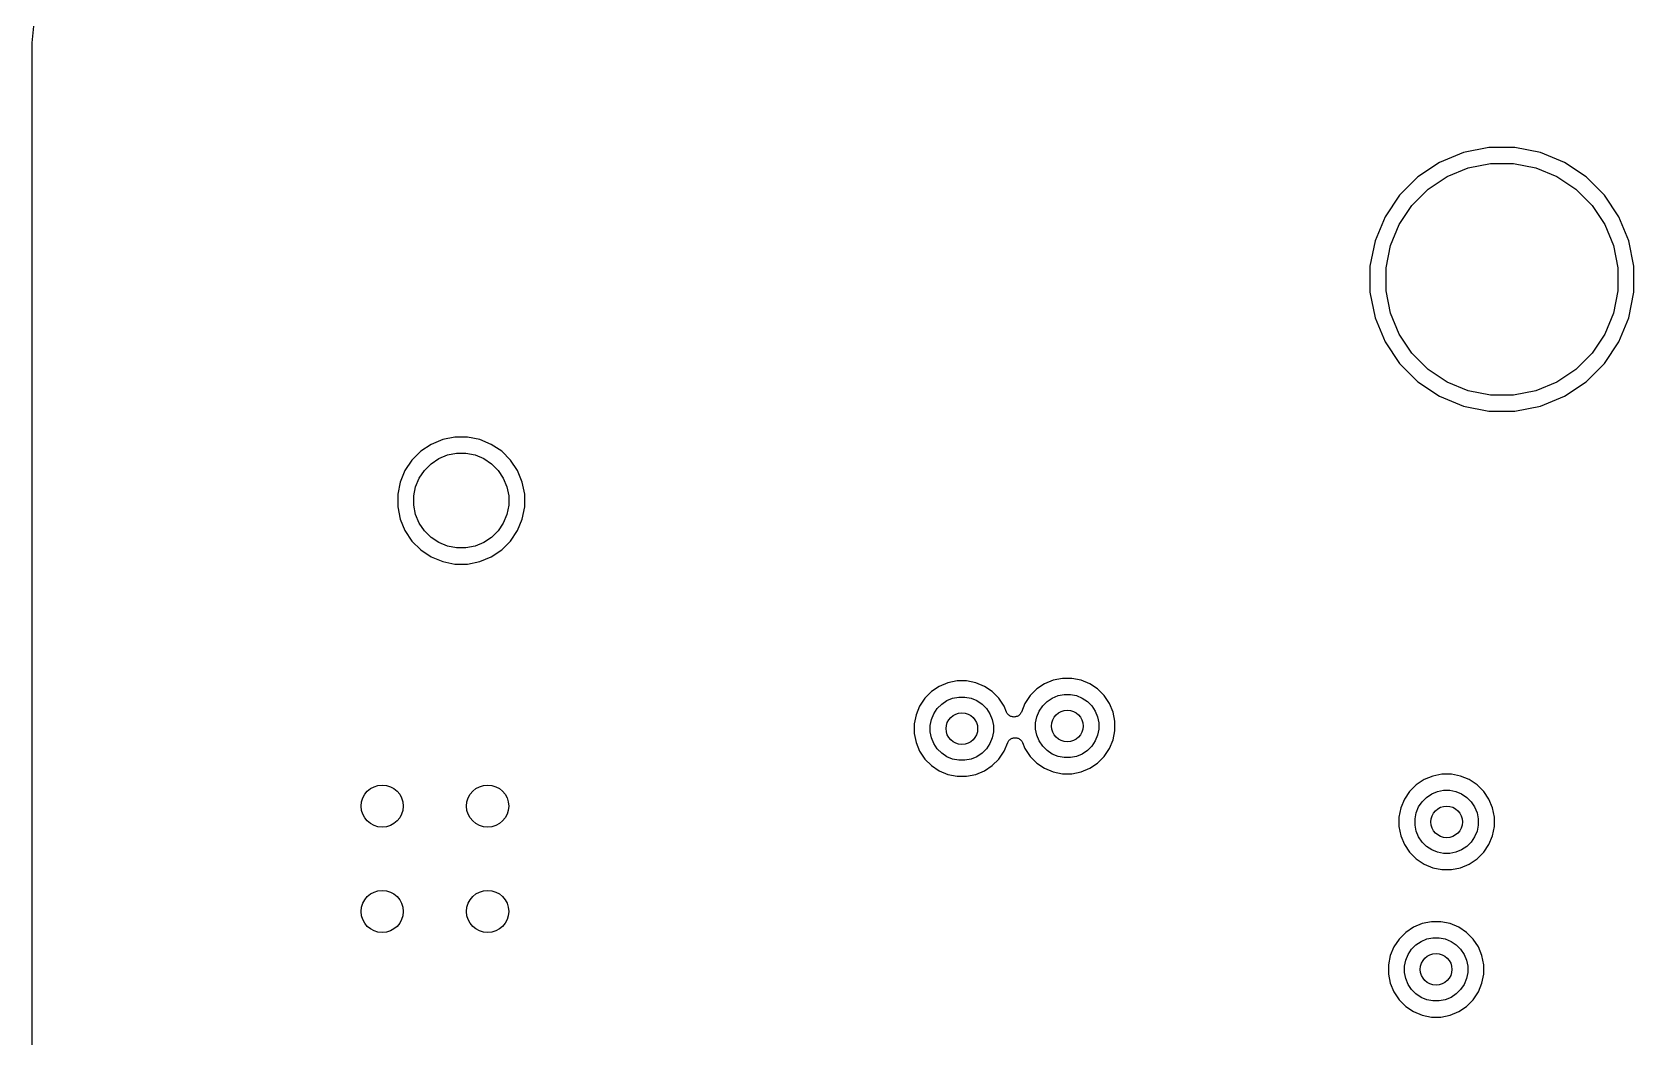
# Model space of a CAD drawing. Extents: x 0.48 to 2.43, y -7.79 to -4.85.
# Drawn here: x 0.479 to 1.078, y -7.419 to -7.043 of the extents above; entities that cross this region are included whole.
import ezdxf

# ---------------------------------------------------------------- set-up
doc = ezdxf.new("R2010")
doc.units = 0
doc.header["$MEASUREMENT"] = 0
doc.layers.add('BLACK', color=7, linetype='CONTINUOUS')

msp = doc.modelspace()

# ---------------------------------------------------------------- linework, layer by layer
at = {"layer": 'BLACK', "linetype": 'CONTINUOUS'}
for p, q in [((0.47944, -7.04744), (0.480046, -7.04125)), ((0.479425, -7.04769), (0.47944, -7.04757)), ((0.479425, -7.04773), (0.479425, -7.04769)), ((0.479425, -7.75565), (0.479425, -7.04773)), ((0.47944, -7.04757), (0.47944, -7.04744)), ((1.01416, -7.08841), (1.00519, -7.09213)), ((1.02369, -7.08652), (1.01416, -7.08841)), ((1.0334, -7.08652), (1.02369, -7.08652)), ((1.04293, -7.08841), (1.0334, -7.08652)), ((1.0519, -7.09213), (1.04293, -7.08841)), ((1.00519, -7.09213), (0.997112, -7.09753)), ((1.00803, -7.09745), (1.01591, -7.09418)), ((1.01591, -7.09418), (1.02428, -7.09252)), ((1.02428, -7.09252), (1.03281, -7.09252)), ((1.03281, -7.09252), (1.04118, -7.09418)), ((1.04118, -7.09418), (1.04906, -7.09745)), ((1.05997, -7.09753), (1.0519, -7.09213)), ((0.997112, -7.09753), (0.990244, -7.1044)), ((0.994905, -7.10822), (1.00094, -7.10219)), ((1.00094, -7.10219), (1.00803, -7.09745)), ((1.04906, -7.09745), (1.05615, -7.10219)), ((1.05615, -7.10219), (1.06218, -7.10822)), ((1.06684, -7.1044), (1.05997, -7.09753)), ((0.990244, -7.1044), (0.984848, -7.11247)), ((0.990165, -7.11531), (0.994905, -7.10822)), ((1.06218, -7.10822), (1.06692, -7.11531)), ((1.07224, -7.11247), (1.06684, -7.1044)), ((0.984848, -7.11247), (0.981131, -7.12144)), ((1.07596, -7.12144), (1.07224, -7.11247)), ((0.986901, -7.12319), (0.990165, -7.11531)), ((1.06692, -7.11531), (1.07019, -7.12319)), ((0.981131, -7.12144), (0.979236, -7.13097)), ((0.985236, -7.13156), (0.986901, -7.12319)), ((1.07019, -7.12319), (1.07185, -7.13156)), ((1.07785, -7.13097), (1.07596, -7.12144)), ((0.979236, -7.13097), (0.979236, -7.14068)), ((0.985236, -7.14009), (0.985236, -7.13156)), ((1.07185, -7.13156), (1.07185, -7.14009)), ((1.07785, -7.14068), (1.07785, -7.13097)), ((0.979236, -7.14068), (0.981131, -7.15021)), ((0.986901, -7.14846), (0.985236, -7.14009)), ((1.07185, -7.14009), (1.07019, -7.14846)), ((1.07596, -7.15021), (1.07785, -7.14068)), ((0.981131, -7.15021), (0.984848, -7.15918)), ((0.990165, -7.15634), (0.986901, -7.14846)), ((1.07019, -7.14846), (1.06692, -7.15634)), ((1.07224, -7.15918), (1.07596, -7.15021)), ((0.994905, -7.16343), (0.990165, -7.15634)), ((1.06692, -7.15634), (1.06218, -7.16343)), ((0.984848, -7.15918), (0.990244, -7.16726)), ((1.06684, -7.16726), (1.07224, -7.15918)), ((0.990244, -7.16726), (0.997112, -7.17413)), ((1.00094, -7.16947), (0.994905, -7.16343)), ((1.06218, -7.16343), (1.05615, -7.16947)), ((1.05997, -7.17413), (1.06684, -7.16726)), ((0.997112, -7.17413), (1.00519, -7.17952)), ((1.00803, -7.1742), (1.00094, -7.16947)), ((1.01591, -7.17747), (1.00803, -7.1742)), ((1.04906, -7.1742), (1.04118, -7.17747)), ((1.05615, -7.16947), (1.04906, -7.1742)), ((1.0519, -7.17952), (1.05997, -7.17413)), ((1.00519, -7.17952), (1.01416, -7.18324)), ((1.02428, -7.17913), (1.01591, -7.17747)), ((1.03281, -7.17913), (1.02428, -7.17913)), ((1.04118, -7.17747), (1.03281, -7.17913)), ((1.04293, -7.18324), (1.0519, -7.17952)), ((1.01416, -7.18324), (1.02369, -7.18513)), ((1.02369, -7.18513), (1.0334, -7.18513)), ((1.0334, -7.18513), (1.04293, -7.18324)), ((0.62853, -7.19749), (0.624645, -7.20008)), ((0.632846, -7.1957), (0.62853, -7.19749)), ((0.637428, -7.19479), (0.632846, -7.1957)), ((0.6421, -7.19479), (0.637428, -7.19479)), ((0.646682, -7.1957), (0.6421, -7.19479)), ((0.650998, -7.19749), (0.646682, -7.1957)), ((0.654882, -7.20008), (0.650998, -7.19749)), ((0.621342, -7.20339), (0.618747, -7.20727)), ((0.624645, -7.20008), (0.621342, -7.20339)), ((0.626002, -7.20721), (0.62847, -7.20474)), ((0.62847, -7.20474), (0.631372, -7.2028)), ((0.631372, -7.2028), (0.634596, -7.20147)), ((0.634596, -7.20147), (0.638019, -7.20079)), ((0.638019, -7.20079), (0.641509, -7.20079)), ((0.641509, -7.20079), (0.644931, -7.20147)), ((0.644931, -7.20147), (0.648156, -7.2028)), ((0.648156, -7.2028), (0.651057, -7.20474)), ((0.651057, -7.20474), (0.653525, -7.20721)), ((0.658186, -7.20339), (0.654882, -7.20008)), ((0.660781, -7.20727), (0.658186, -7.20339)), ((0.618747, -7.20727), (0.616959, -7.21159)), ((0.622728, -7.21334), (0.624064, -7.21011)), ((0.624064, -7.21011), (0.626002, -7.20721)), ((0.653525, -7.20721), (0.655464, -7.21011)), ((0.655464, -7.21011), (0.656799, -7.21334)), ((0.662569, -7.21159), (0.660781, -7.20727)), ((0.616959, -7.21159), (0.616047, -7.21617)), ((0.616047, -7.21617), (0.616047, -7.22084)), ((0.622047, -7.21676), (0.622728, -7.21334)), ((0.622047, -7.22025), (0.622047, -7.21676)), ((0.656799, -7.21334), (0.65748, -7.21676)), ((0.65748, -7.21676), (0.65748, -7.22025)), ((0.66348, -7.21617), (0.662569, -7.21159)), ((0.66348, -7.22084), (0.66348, -7.21617)), ((0.616047, -7.22084), (0.616959, -7.22542)), ((0.622728, -7.22367), (0.622047, -7.22025)), ((0.65748, -7.22025), (0.656799, -7.22367)), ((0.662569, -7.22542), (0.66348, -7.22084)), ((0.616959, -7.22542), (0.618747, -7.22974)), ((0.624064, -7.2269), (0.622728, -7.22367)), ((0.626002, -7.2298), (0.624064, -7.2269)), ((0.655464, -7.2269), (0.653525, -7.2298)), ((0.656799, -7.22367), (0.655464, -7.2269)), ((0.660781, -7.22974), (0.662569, -7.22542)), ((0.618747, -7.22974), (0.621342, -7.23362)), ((0.621342, -7.23362), (0.624645, -7.23693)), ((0.62847, -7.23227), (0.626002, -7.2298)), ((0.631372, -7.2342), (0.62847, -7.23227)), ((0.634596, -7.23554), (0.631372, -7.2342)), ((0.648156, -7.2342), (0.644931, -7.23554)), ((0.651057, -7.23227), (0.648156, -7.2342)), ((0.653525, -7.2298), (0.651057, -7.23227)), ((0.654882, -7.23693), (0.658186, -7.23362)), ((0.658186, -7.23362), (0.660781, -7.22974)), ((0.624645, -7.23693), (0.62853, -7.23952)), ((0.62853, -7.23952), (0.632846, -7.24131)), ((0.638019, -7.23622), (0.634596, -7.23554)), ((0.641509, -7.23622), (0.638019, -7.23622)), ((0.644931, -7.23554), (0.641509, -7.23622)), ((0.646682, -7.24131), (0.650998, -7.23952)), ((0.650998, -7.23952), (0.654882, -7.23693)), ((0.632846, -7.24131), (0.637428, -7.24222)), ((0.637428, -7.24222), (0.6421, -7.24222)), ((0.6421, -7.24222), (0.646682, -7.24131)), ((0.818335, -7.28796), (0.815418, -7.28991)), ((0.821576, -7.28661), (0.818335, -7.28796)), ((0.825017, -7.28593), (0.821576, -7.28661)), ((0.828526, -7.28593), (0.825017, -7.28593)), ((0.831967, -7.28661), (0.828526, -7.28593)), ((0.835208, -7.28796), (0.831967, -7.28661)), ((0.838125, -7.28991), (0.835208, -7.28796)), ((0.857705, -7.28697), (0.854788, -7.28892)), ((0.860946, -7.28563), (0.857705, -7.28697)), ((0.864388, -7.28494), (0.860946, -7.28563)), ((0.867896, -7.28494), (0.864388, -7.28494)), ((0.871337, -7.28563), (0.867896, -7.28494)), ((0.874578, -7.28697), (0.871337, -7.28563)), ((0.877496, -7.28892), (0.874578, -7.28697)), ((0.812937, -7.29239), (0.810988, -7.2953)), ((0.815418, -7.28991), (0.812937, -7.29239)), ((0.817597, -7.29621), (0.819243, -7.29457)), ((0.819243, -7.29457), (0.821177, -7.29327)), ((0.821177, -7.29327), (0.823326, -7.29238)), ((0.823326, -7.29238), (0.825608, -7.29193)), ((0.825608, -7.29193), (0.827935, -7.29193)), ((0.827935, -7.29193), (0.830217, -7.29238)), ((0.830217, -7.29238), (0.832366, -7.29327)), ((0.832366, -7.29327), (0.834301, -7.29457)), ((0.834301, -7.29457), (0.835946, -7.29621)), ((0.840606, -7.29239), (0.838125, -7.28991)), ((0.842556, -7.2953), (0.840606, -7.29239)), ((0.850358, -7.29432), (0.849024, -7.29754)), ((0.852307, -7.2914), (0.850358, -7.29432)), ((0.854788, -7.28892), (0.852307, -7.2914)), ((0.856967, -7.29523), (0.858613, -7.29358)), ((0.858613, -7.29358), (0.860547, -7.29229)), ((0.860547, -7.29229), (0.862697, -7.2914)), ((0.862697, -7.2914), (0.864978, -7.29094)), ((0.864978, -7.29094), (0.867305, -7.29094)), ((0.867305, -7.29094), (0.869587, -7.2914)), ((0.869587, -7.2914), (0.871736, -7.29229)), ((0.871736, -7.29229), (0.873671, -7.29358)), ((0.873671, -7.29358), (0.875316, -7.29523)), ((0.879976, -7.2914), (0.877496, -7.28892)), ((0.881926, -7.29432), (0.879976, -7.2914)), ((0.883268, -7.29756), (0.881926, -7.29432)), ((0.809645, -7.29854), (0.808961, -7.30199)), ((0.810988, -7.2953), (0.809645, -7.29854)), ((0.814961, -7.30258), (0.815414, -7.3003)), ((0.815414, -7.3003), (0.816305, -7.29815)), ((0.816305, -7.29815), (0.817597, -7.29621)), ((0.835946, -7.29621), (0.837238, -7.29815)), ((0.837238, -7.29815), (0.838129, -7.3003)), ((0.838129, -7.3003), (0.838583, -7.30258)), ((0.843481, -7.29754), (0.842556, -7.2953)), ((0.84362, -7.2978), (0.843481, -7.29754)), ((0.843751, -7.29805), (0.84362, -7.2978)), ((0.843754, -7.29805), (0.843751, -7.29805)), ((0.843757, -7.29805), (0.843754, -7.29805)), ((0.843939, -7.29828), (0.843757, -7.29805)), ((0.84412, -7.2985), (0.843939, -7.29828)), ((0.844124, -7.2985), (0.84412, -7.2985)), ((0.844128, -7.29851), (0.844124, -7.2985)), ((0.84435, -7.29869), (0.844128, -7.29851)), ((0.844571, -7.29887), (0.84435, -7.29869)), ((0.844575, -7.29888), (0.844571, -7.29887)), ((0.84458, -7.29888), (0.844575, -7.29888)), ((0.844833, -7.29902), (0.84458, -7.29888)), ((0.845085, -7.29915), (0.844833, -7.29902)), ((0.845091, -7.29916), (0.845085, -7.29915)), ((0.845095, -7.29916), (0.845091, -7.29916)), ((0.845374, -7.29924), (0.845095, -7.29916)), ((0.845644, -7.29933), (0.845374, -7.29924)), ((0.845649, -7.29933), (0.845644, -7.29933)), ((0.845655, -7.29933), (0.845649, -7.29933)), ((0.845949, -7.29936), (0.845655, -7.29933)), ((0.846227, -7.29939), (0.845949, -7.29936)), ((0.846232, -7.29939), (0.846227, -7.29939)), ((0.846237, -7.29939), (0.846232, -7.29939)), ((0.846529, -7.29936), (0.846237, -7.29939)), ((0.84681, -7.29934), (0.846529, -7.29936)), ((0.846815, -7.29934), (0.84681, -7.29934)), ((0.84682, -7.29934), (0.846815, -7.29934)), ((0.847105, -7.29925), (0.84682, -7.29934)), ((0.847372, -7.29917), (0.847105, -7.29925)), ((0.847376, -7.29917), (0.847372, -7.29917)), ((0.847381, -7.29917), (0.847376, -7.29917)), ((0.847641, -7.29903), (0.847381, -7.29917)), ((0.847891, -7.2989), (0.847641, -7.29903)), ((0.847895, -7.2989), (0.847891, -7.2989)), ((0.8479, -7.2989), (0.847895, -7.2989)), ((0.848125, -7.29872), (0.8479, -7.2989)), ((0.848348, -7.29854), (0.848125, -7.29872)), ((0.848351, -7.29853), (0.848348, -7.29854)), ((0.848356, -7.29853), (0.848351, -7.29853)), ((0.848538, -7.29831), (0.848356, -7.29853)), ((0.848725, -7.29809), (0.848538, -7.29831)), ((0.848728, -7.29808), (0.848725, -7.29809)), ((0.848731, -7.29808), (0.848728, -7.29808)), ((0.848867, -7.29783), (0.848731, -7.29808)), ((0.849008, -7.29758), (0.848867, -7.29783)), ((0.849012, -7.29757), (0.849008, -7.29758)), ((0.849024, -7.29754), (0.849012, -7.29757)), ((0.849012, -7.29757), (0.849012, -7.29757)), ((0.849012, -7.29757), (0.849012, -7.29757)), ((0.854331, -7.30159), (0.854785, -7.29931)), ((0.854785, -7.29931), (0.855675, -7.29716)), ((0.855675, -7.29716), (0.856967, -7.29523)), ((0.875316, -7.29523), (0.876609, -7.29716)), ((0.876609, -7.29716), (0.877499, -7.29931)), ((0.877499, -7.29931), (0.877953, -7.30159)), ((0.883953, -7.301), (0.883268, -7.29756)), ((0.808961, -7.30199), (0.808961, -7.30549)), ((0.808961, -7.30549), (0.809645, -7.30894)), ((0.814961, -7.3049), (0.814961, -7.30258)), ((0.815414, -7.30719), (0.814961, -7.3049)), ((0.838583, -7.3049), (0.838129, -7.30719)), ((0.838583, -7.30258), (0.838583, -7.3049)), ((0.854331, -7.30392), (0.854331, -7.30159)), ((0.854785, -7.3062), (0.854331, -7.30392)), ((0.855675, -7.30835), (0.854785, -7.3062)), ((0.877499, -7.3062), (0.876609, -7.30835)), ((0.877953, -7.30392), (0.877499, -7.3062)), ((0.877953, -7.30159), (0.877953, -7.30392)), ((0.883268, -7.30795), (0.883953, -7.30451)), ((0.883953, -7.30451), (0.883953, -7.301)), ((0.809645, -7.30894), (0.810988, -7.31218)), ((0.810988, -7.31218), (0.812937, -7.31509)), ((0.816305, -7.30933), (0.815414, -7.30719)), ((0.817597, -7.31127), (0.816305, -7.30933)), ((0.819243, -7.31291), (0.817597, -7.31127)), ((0.835946, -7.31127), (0.834301, -7.31291)), ((0.837238, -7.30933), (0.835946, -7.31127)), ((0.838129, -7.30719), (0.837238, -7.30933)), ((0.840606, -7.31509), (0.842556, -7.31218)), ((0.842556, -7.31218), (0.843889, -7.30896)), ((0.843889, -7.30896), (0.843901, -7.30893)), ((0.843901, -7.30893), (0.843905, -7.30892)), ((0.843901, -7.30893), (0.843901, -7.30893)), ((0.843901, -7.30893), (0.843901, -7.30893)), ((0.843905, -7.30892), (0.844049, -7.30866)), ((0.844049, -7.30866), (0.844182, -7.30842)), ((0.844182, -7.30842), (0.844186, -7.30841)), ((0.844186, -7.30841), (0.844188, -7.30841)), ((0.844188, -7.30841), (0.84438, -7.30818)), ((0.84438, -7.30818), (0.844558, -7.30797)), ((0.844558, -7.30797), (0.844562, -7.30796)), ((0.844562, -7.30796), (0.844565, -7.30796)), ((0.844565, -7.30796), (0.844796, -7.30777)), ((0.844796, -7.30777), (0.845014, -7.3076)), ((0.845014, -7.3076), (0.845018, -7.3076)), ((0.845018, -7.3076), (0.845022, -7.30759)), ((0.845022, -7.30759), (0.845285, -7.30746)), ((0.845285, -7.30746), (0.845532, -7.30733)), ((0.845532, -7.30733), (0.845537, -7.30733)), ((0.845537, -7.30733), (0.845542, -7.30732)), ((0.845542, -7.30732), (0.845819, -7.30724)), ((0.845819, -7.30724), (0.846093, -7.30716)), ((0.846093, -7.30716), (0.846099, -7.30716)), ((0.846099, -7.30716), (0.846104, -7.30716)), ((0.846104, -7.30716), (0.846384, -7.30713)), ((0.846384, -7.30713), (0.846676, -7.30711)), ((0.846676, -7.30711), (0.846682, -7.30711)), ((0.846682, -7.30711), (0.846687, -7.30711)), ((0.846687, -7.30711), (0.84697, -7.30714)), ((0.84697, -7.30714), (0.847259, -7.30717)), ((0.847259, -7.30717), (0.847264, -7.30717)), ((0.847264, -7.30717), (0.847269, -7.30717)), ((0.847269, -7.30717), (0.847545, -7.30725)), ((0.847545, -7.30725), (0.847818, -7.30734)), ((0.847818, -7.30734), (0.847823, -7.30734)), ((0.847823, -7.30734), (0.847828, -7.30734)), ((0.847828, -7.30734), (0.848085, -7.30748)), ((0.848085, -7.30748), (0.848334, -7.30762)), ((0.848334, -7.30762), (0.848338, -7.30762)), ((0.848338, -7.30762), (0.848342, -7.30762)), ((0.848342, -7.30762), (0.848564, -7.30781)), ((0.848564, -7.30781), (0.848786, -7.30799)), ((0.848786, -7.30799), (0.848789, -7.30799)), ((0.848789, -7.30799), (0.848793, -7.308)), ((0.848793, -7.308), (0.848979, -7.30822)), ((0.848979, -7.30822), (0.849156, -7.30844)), ((0.849156, -7.30844), (0.849159, -7.30845)), ((0.849159, -7.30845), (0.849162, -7.30845)), ((0.849162, -7.30845), (0.849296, -7.3087)), ((0.849296, -7.3087), (0.849432, -7.30896)), ((0.849432, -7.30896), (0.850358, -7.31119)), ((0.850358, -7.31119), (0.852307, -7.31411)), ((0.856967, -7.31028), (0.855675, -7.30835)), ((0.858613, -7.31193), (0.856967, -7.31028)), ((0.860547, -7.31322), (0.858613, -7.31193)), ((0.873671, -7.31193), (0.871736, -7.31322)), ((0.875316, -7.31028), (0.873671, -7.31193)), ((0.876609, -7.30835), (0.875316, -7.31028)), ((0.879976, -7.31411), (0.881926, -7.31119)), ((0.881926, -7.31119), (0.883268, -7.30795)), ((0.812937, -7.31509), (0.815418, -7.31757)), ((0.815418, -7.31757), (0.818335, -7.31952)), ((0.821177, -7.31421), (0.819243, -7.31291)), ((0.823326, -7.3151), (0.821177, -7.31421)), ((0.825608, -7.31555), (0.823326, -7.3151)), ((0.827935, -7.31555), (0.825608, -7.31555)), ((0.830217, -7.3151), (0.827935, -7.31555)), ((0.832366, -7.31421), (0.830217, -7.3151)), ((0.834301, -7.31291), (0.832366, -7.31421)), ((0.835208, -7.31952), (0.838125, -7.31757)), ((0.838125, -7.31757), (0.840606, -7.31509)), ((0.852307, -7.31411), (0.854788, -7.31659)), ((0.854788, -7.31659), (0.857705, -7.31854)), ((0.857705, -7.31854), (0.860946, -7.31988)), ((0.862697, -7.31411), (0.860547, -7.31322)), ((0.864978, -7.31457), (0.862697, -7.31411)), ((0.867305, -7.31457), (0.864978, -7.31457)), ((0.869587, -7.31411), (0.867305, -7.31457)), ((0.871736, -7.31322), (0.869587, -7.31411)), ((0.871337, -7.31988), (0.874578, -7.31854)), ((0.874578, -7.31854), (0.877496, -7.31659)), ((0.877496, -7.31659), (0.879976, -7.31411)), ((0.818335, -7.31952), (0.821576, -7.32087)), ((0.821576, -7.32087), (0.825017, -7.32155)), ((0.825017, -7.32155), (0.828526, -7.32155)), ((0.828526, -7.32155), (0.831967, -7.32087)), ((0.831967, -7.32087), (0.835208, -7.31952)), ((0.860946, -7.31988), (0.864388, -7.32057)), ((0.864388, -7.32057), (0.867896, -7.32057)), ((0.867896, -7.32057), (0.871337, -7.31988)), ((0.999437, -7.3228), (0.99652, -7.32475)), ((1.00268, -7.32146), (0.999437, -7.3228)), ((1.00612, -7.32077), (1.00268, -7.32146)), ((1.00963, -7.32077), (1.00612, -7.32077)), ((1.01307, -7.32146), (1.00963, -7.32077)), ((1.01631, -7.3228), (1.01307, -7.32146)), ((1.01923, -7.32475), (1.01631, -7.3228)), ((0.99209, -7.33015), (0.990747, -7.33339)), ((0.994039, -7.32723), (0.99209, -7.33015)), ((0.99652, -7.32475), (0.994039, -7.32723)), ((0.9987, -7.33105), (1.00034, -7.32941)), ((1.00034, -7.32941), (1.00228, -7.32812)), ((1.00228, -7.32812), (1.00443, -7.32723)), ((1.00443, -7.32723), (1.00671, -7.32677)), ((1.00671, -7.32677), (1.00904, -7.32677)), ((1.00904, -7.32677), (1.01132, -7.32723)), ((1.01132, -7.32723), (1.01347, -7.32812)), ((1.01347, -7.32812), (1.0154, -7.32941)), ((1.0154, -7.32941), (1.01705, -7.33105)), ((1.02171, -7.32723), (1.01923, -7.32475)), ((1.02366, -7.33015), (1.02171, -7.32723)), ((1.025, -7.33339), (1.02366, -7.33015)), ((0.990747, -7.33339), (0.990063, -7.33683)), ((0.996063, -7.33742), (0.996517, -7.33514)), ((0.996517, -7.33514), (0.997407, -7.33299)), ((0.997407, -7.33299), (0.9987, -7.33105)), ((1.01705, -7.33105), (1.01834, -7.33299)), ((1.01834, -7.33299), (1.01923, -7.33514)), ((1.01923, -7.33514), (1.01969, -7.33742)), ((1.02569, -7.33683), (1.025, -7.33339)), ((0.990063, -7.33683), (0.990063, -7.34034)), ((0.990063, -7.34034), (0.990747, -7.34378)), ((0.996063, -7.33975), (0.996063, -7.33742)), ((0.996517, -7.34203), (0.996063, -7.33975)), ((0.997407, -7.34418), (0.996517, -7.34203)), ((1.01923, -7.34203), (1.01834, -7.34418)), ((1.01969, -7.33975), (1.01923, -7.34203)), ((1.01969, -7.33742), (1.01969, -7.33975)), ((1.025, -7.34378), (1.02569, -7.34034)), ((1.02569, -7.34034), (1.02569, -7.33683)), ((0.990747, -7.34378), (0.99209, -7.34702)), ((0.99209, -7.34702), (0.994039, -7.34994)), ((0.9987, -7.34611), (0.997407, -7.34418)), ((1.00034, -7.34776), (0.9987, -7.34611)), ((1.00228, -7.34905), (1.00034, -7.34776)), ((1.0154, -7.34776), (1.01347, -7.34905)), ((1.01705, -7.34611), (1.0154, -7.34776)), ((1.01834, -7.34418), (1.01705, -7.34611)), ((1.02171, -7.34994), (1.02366, -7.34702)), ((1.02366, -7.34702), (1.025, -7.34378)), ((0.994039, -7.34994), (0.99652, -7.35242)), ((0.99652, -7.35242), (0.999437, -7.35437)), ((0.999437, -7.35437), (1.00268, -7.35571)), ((1.00443, -7.34994), (1.00228, -7.34905)), ((1.00671, -7.35039), (1.00443, -7.34994)), ((1.00904, -7.35039), (1.00671, -7.35039)), ((1.01132, -7.34994), (1.00904, -7.35039)), ((1.01347, -7.34905), (1.01132, -7.34994)), ((1.01307, -7.35571), (1.01631, -7.35437)), ((1.01631, -7.35437), (1.01923, -7.35242)), ((1.01923, -7.35242), (1.02171, -7.34994)), ((1.00268, -7.35571), (1.00612, -7.35639)), ((1.00612, -7.35639), (1.00963, -7.35639)), ((1.00963, -7.35639), (1.01307, -7.35571)), ((0.9955, -7.37792), (0.992583, -7.37987)), ((0.998742, -7.37657), (0.9955, -7.37792)), ((1.00218, -7.37589), (0.998742, -7.37657)), ((1.00569, -7.37589), (1.00218, -7.37589)), ((1.0057, -7.37589), (1.00569, -7.37589)), ((1.00571, -7.37589), (1.0057, -7.37589)), ((1.00913, -7.37657), (1.00571, -7.37589)), ((1.01237, -7.37792), (1.00913, -7.37657)), ((1.01529, -7.37987), (1.01237, -7.37792)), ((0.990102, -7.38235), (0.988153, -7.38526)), ((0.992583, -7.37987), (0.990102, -7.38235)), ((0.994763, -7.38617), (0.996408, -7.38453)), ((0.996408, -7.38453), (0.998342, -7.38323)), ((0.998342, -7.38323), (1.00049, -7.38234)), ((1.00049, -7.38234), (1.00277, -7.38189)), ((1.00277, -7.38189), (1.0051, -7.38189)), ((1.0051, -7.38189), (1.00738, -7.38234)), ((1.00738, -7.38234), (1.00953, -7.38323)), ((1.00953, -7.38323), (1.01147, -7.38453)), ((1.01147, -7.38453), (1.01311, -7.38617)), ((1.01777, -7.38235), (1.01529, -7.37987)), ((1.01972, -7.38526), (1.01777, -7.38235)), ((0.98681, -7.38851), (0.986126, -7.39195)), ((0.988153, -7.38526), (0.98681, -7.38851)), ((0.992126, -7.39254), (0.99258, -7.39026)), ((0.99258, -7.39026), (0.99347, -7.38811)), ((0.99347, -7.38811), (0.994763, -7.38617)), ((1.01311, -7.38617), (1.0144, -7.38811)), ((1.0144, -7.38811), (1.01529, -7.39026)), ((1.01529, -7.39026), (1.01575, -7.39254)), ((1.02106, -7.38851), (1.01972, -7.38526)), ((1.02175, -7.39195), (1.02106, -7.38851)), ((0.986126, -7.39195), (0.986126, -7.39546)), ((0.986126, -7.39546), (0.98681, -7.3989)), ((0.992126, -7.39486), (0.992126, -7.39254)), ((0.99258, -7.39715), (0.992126, -7.39486)), ((1.01575, -7.39486), (1.01529, -7.39715)), ((1.01575, -7.39254), (1.01575, -7.39486)), ((1.02106, -7.3989), (1.02175, -7.39546)), ((1.02175, -7.39546), (1.02175, -7.39195)), ((0.98681, -7.3989), (0.988153, -7.40214)), ((0.988153, -7.40214), (0.990102, -7.40505)), ((0.99347, -7.3993), (0.99258, -7.39715)), ((0.994763, -7.40123), (0.99347, -7.3993)), ((0.996408, -7.40288), (0.994763, -7.40123)), ((1.01311, -7.40123), (1.01147, -7.40288)), ((1.0144, -7.3993), (1.01311, -7.40123)), ((1.01529, -7.39715), (1.0144, -7.3993)), ((1.01777, -7.40505), (1.01972, -7.40214)), ((1.01972, -7.40214), (1.02106, -7.3989)), ((0.990102, -7.40505), (0.992583, -7.40754)), ((0.992583, -7.40754), (0.9955, -7.40948)), ((0.998342, -7.40417), (0.996408, -7.40288)), ((1.00049, -7.40506), (0.998342, -7.40417)), ((1.00277, -7.40551), (1.00049, -7.40506)), ((1.0051, -7.40551), (1.00277, -7.40551)), ((1.00738, -7.40506), (1.0051, -7.40551)), ((1.00953, -7.40417), (1.00738, -7.40506)), ((1.01147, -7.40288), (1.00953, -7.40417)), ((1.01237, -7.40948), (1.01529, -7.40754)), ((1.01529, -7.40754), (1.01777, -7.40505)), ((0.9955, -7.40948), (0.998742, -7.41083)), ((0.998742, -7.41083), (1.00218, -7.41151)), ((1.00218, -7.41151), (1.00569, -7.41151)), ((1.00569, -7.41151), (1.00913, -7.41083)), ((1.00913, -7.41083), (1.01237, -7.40948))]:
    msp.add_line(p, q, dxfattribs=at)
at = {"layer": 'BLACK'}
for centre, radius in [((0.826772, -7.30374), 0.005906), ((0.866142, -7.30276), 0.005906), ((0.610236, -7.33268), 0.007874), ((0.649606, -7.33268), 0.007874), ((1.00787, -7.33858), 0.005906), ((0.610236, -7.37205), 0.007874), ((0.649606, -7.37205), 0.007874), ((1.00394, -7.3937), 0.005906)]:
    msp.add_circle(centre, radius, dxfattribs=at)

doc.saveas('drawing.dxf')
